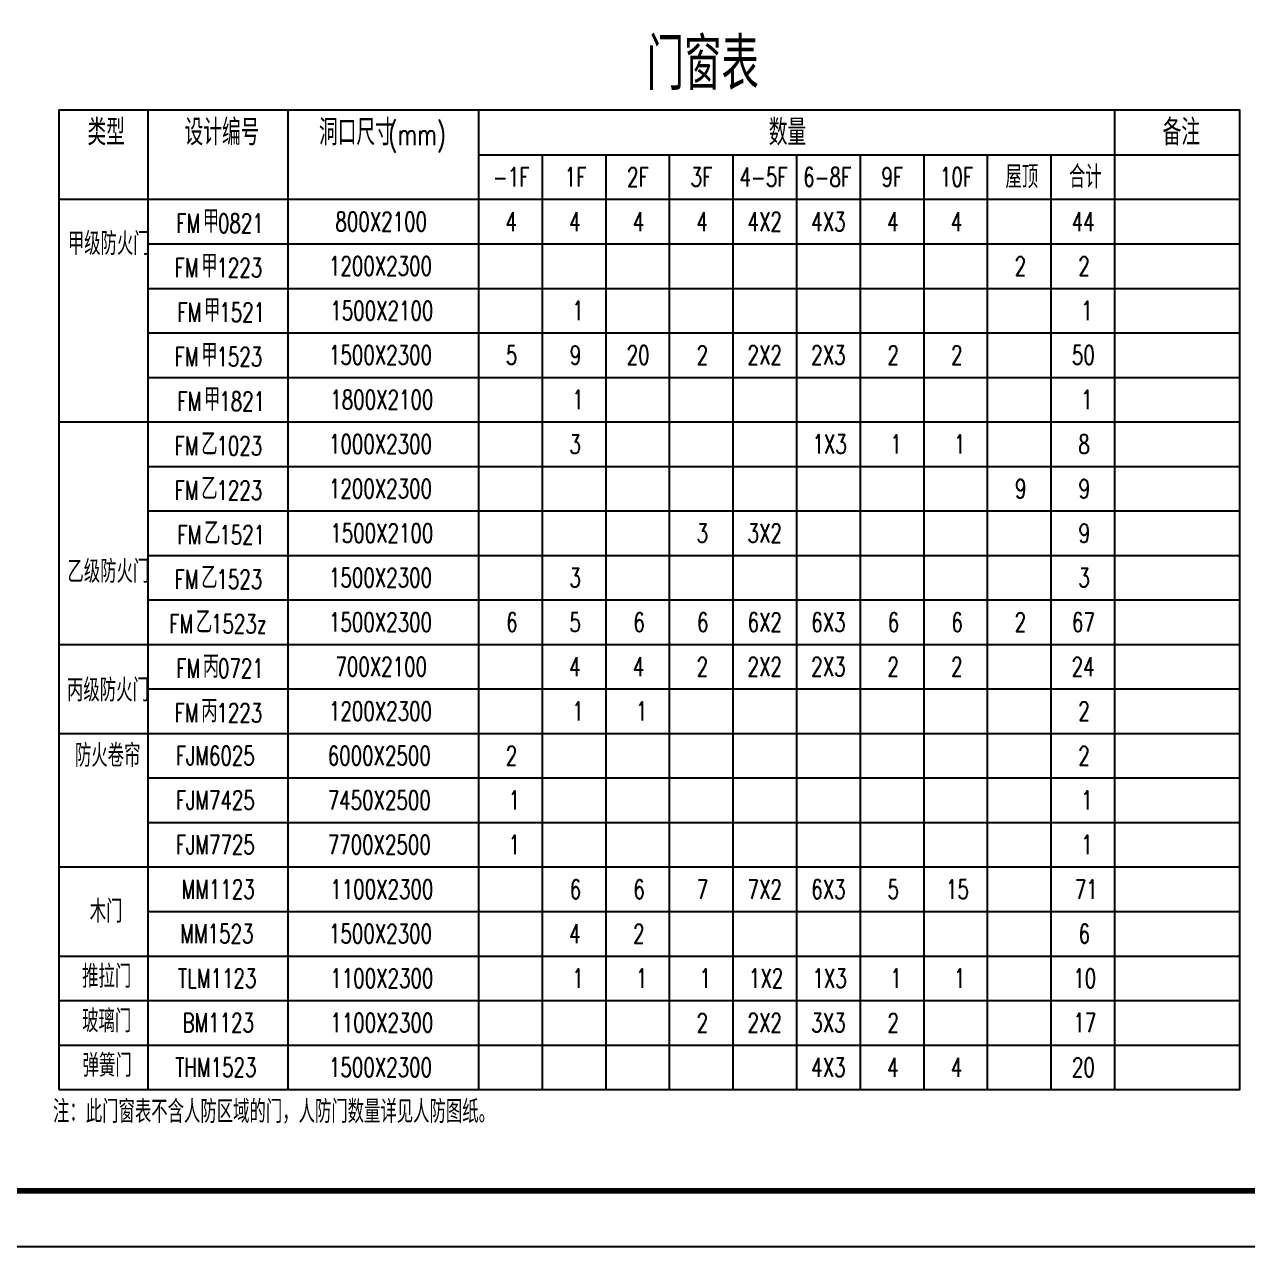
# Model space of a CAD drawing. Extents: x 1109697 to 1467097, y -139975 to 53891.
# Drawn here: x 1433921 to 1455897, y -139975 to -118011 of the extents above; entities that cross this region are included whole.
import ezdxf

# ---------------------------------------------------------------- set-up
doc = ezdxf.new("R2010")
doc.units = 0
doc.header["$LTSCALE"] = 1000
doc.header["$MEASUREMENT"] = 0
doc.layers.add('PUB_TAB', color=7, linetype='Continuous')
doc.layers.add('PUB_TITLE', color=4, linetype='Continuous')
doc.styles.add('_TCH_WDTABLE', font='SIMPLEX', dxfattribs={"bigfont": 'GBCBIG'})

# ---------------------------------------------------------------- blocks, each defined once
blk = doc.blocks.new('MCB1')
at = {"layer": 'PUB_TAB'}
blk.add_lwpolyline([(1484201, -149901), (1497463, -149901), (1497463, -138901), (1484201, -138901)], close=True, dxfattribs=at)
for points in [[(1485201, -138901), (1485201, -149901)], [(1486772, -138901), (1486772, -149901)], [(1488915, -138901), (1488915, -149901)], [(1496058, -138901), (1496058, -149901)], [(1488915, -139401), (1497463, -139401)], [(1489629, -139401), (1489629, -149901)], [(1490344, -139401), (1490344, -149901)], [(1491058, -139401), (1491058, -149901)], [(1491772, -139401), (1491772, -149901)], [(1492486, -139401), (1492486, -149901)], [(1493201, -139401), (1493201, -149901)], [(1493915, -139401), (1493915, -149901)], [(1494629, -139401), (1494629, -149901)], [(1495344, -139401), (1495344, -149901)], [(1484201, -139901), (1497463, -139901)], [(1485201, -140401), (1497463, -140401)], [(1485201, -140901), (1497463, -140901)], [(1485201, -141401), (1497463, -141401)], [(1485201, -141901), (1497463, -141901)], [(1484201, -142401), (1497463, -142401)], [(1485201, -142901), (1497463, -142901)], [(1485201, -143401), (1497463, -143401)], [(1485201, -143901), (1497463, -143901)], [(1485201, -144401), (1497463, -144401)], [(1484201, -144901), (1497463, -144901)], [(1485201, -145401), (1497463, -145401)], [(1484201, -145901), (1497463, -145901)], [(1485201, -146401), (1497463, -146401)], [(1485201, -146901), (1497463, -146901)], [(1484201, -147401), (1497463, -147401)], [(1485201, -147901), (1497463, -147901)], [(1484201, -148401), (1497463, -148401)], [(1484201, -148901), (1497463, -148901)], [(1484201, -149401), (1497463, -149401)]]:
    blk.add_lwpolyline(points, dxfattribs=at)
at = {"layer": 'PUB_TAB', "style": '_TCH_WDTABLE'}
for s, height, p in [('门窗表', 583.6, (1490803, -138673)), ('类型', 291.8, (1484524, -139294)), ('设计编号', 291.8, (1485614, -139294)), ('洞口尺寸', 291.8, (1487124, -139294)), ('数量', 291.8, (1492175, -139294)), ('备注', 291.8, (1496598, -139294)), ('屋顶', 255.3, (1494833, -139776)), ('合计', 255.3, (1495546, -139776)), ('甲', 255, (1485819, -140276)), ('甲级防火门', 255.3, (1484303, -140526)), ('甲', 255, (1485801, -140776)), ('甲', 255, (1485833, -141276)), ('甲', 255, (1485801, -141776)), ('甲', 255, (1485833, -142276)), ('乙', 255, (1485801, -142776)), ('乙', 255, (1485801, -143276)), ('乙', 255, (1485833, -143776)), ('乙级防火门', 255.3, (1484299, -144209)), ('乙', 255, (1485801, -144276)), ('乙', 255, (1485741, -144776)), ('丙', 255, (1485819, -145276)), ('丙级防火门', 255.3, (1484294, -145542)), ('丙', 255, (1485801, -145776)), ('防火卷帘', 255.3, (1484383, -146276)), ('木门', 255.3, (1484549, -148026)), ('推拉门', 255.3, (1484464, -148758)), ('玻璃门', 255.3, (1484464, -149258)), ('弹簧门', 255.3, (1484469, -149758)), ('注：此门窗表不含人防区域的门，人防门数量详见人防图纸。', 255.32, (1484137, -150276))]:
    blk.add_text(s, height=height, dxfattribs=at).set_placement(p)
at = {"layer": 'PUB_TAB', "style": '_TCH_WDTABLE', "width": 0.705882}
for s, height, p in [('(mm)', 242.9, (1487902, -139294)), ('-1F', 212.5, (1489076, -139757)), ('1F', 212.5, (1489883, -139757)), ('2F', 212.5, (1490583, -139757)), ('3F', 212.5, (1491297, -139757)), ('4-5F', 212.5, (1491847, -139757)), ('6-8F', 212.5, (1492561, -139757)), ('9F', 212.5, (1493440, -139757)), ('10F', 212.5, (1494097, -139757)), ('FM', 212.5, (1485519, -140276)), ('0821', 212.5, (1485989, -140276)), ('800X2100', 212.5, (1487308, -140257)), ('4', 212, (1489219, -140257)), ('4', 212, (1489933, -140257)), ('4', 212, (1490647, -140257)), ('4', 212, (1491361, -140257)), ('4X2', 212.5, (1491936, -140257)), ('4X3', 212.5, (1492651, -140257)), ('4', 212, (1493504, -140257)), ('4', 212, (1494219, -140257)), ('44', 212.5, (1495576, -140257)), ('FM', 212.5, (1485501, -140776)), ('1223', 212.5, (1485972, -140776)), ('1200X2300', 212.5, (1487236, -140757)), ('2', 212, (1494936, -140757)), ('2', 212, (1495651, -140757)), ('1500X2100', 212.5, (1487251, -141257)), ('FM', 212.5, (1485533, -141276)), ('1521', 212.5, (1486004, -141276)), ('FM', 212.5, (1485501, -141776)), ('1523', 212.5, (1485972, -141776)), ('1500X2300', 212.5, (1487236, -141757)), ('5', 212, (1489222, -141757)), ('20', 212.5, (1490579, -141757)), ('2', 212, (1491365, -141757)), ('2X2', 212.5, (1491936, -141757)), ('2X3', 212.5, (1492651, -141757)), ('2', 212, (1493508, -141757)), ('2', 212, (1494222, -141757)), ('FM', 212.5, (1485533, -142276)), ('1821', 212.5, (1486004, -142276)), ('1800X2100', 212.5, (1487251, -142257)), ('FM', 212.5, (1485501, -142776)), ('1023', 212.5, (1485972, -142776)), ('1000X2300', 212.5, (1487236, -142757)), ('3', 212, (1489936, -142757)), ('1X3', 212.5, (1492665, -142757)), ('1', 212, (1493540, -142757)), ('1', 212, (1494254, -142757)), ('8', 212, (1495651, -142757)), ('FM', 212.5, (1485501, -143276)), ('1223', 212.5, (1485972, -143276)), ('1200X2300', 212.5, (1487236, -143257)), ('9', 212, (1494940, -143257)), ('9', 212, (1495654, -143257)), ('FM', 212.5, (1485533, -143776)), ('1521', 212.5, (1486004, -143776)), ('1500X2100', 212.5, (1487251, -143757)), ('FM', 212.5, (1485501, -144276)), ('1523', 212.5, (1485972, -144276)), ('1500X2300', 212.5, (1487236, -144257)), ('3', 212, (1489936, -144257)), ('FM', 212.5, (1485441, -144776)), ('1523z', 212.5, (1485911, -144776)), ('1500X2300', 212.5, (1487236, -144757)), ('6', 212, (1489226, -144757)), ('5', 212, (1489936, -144757)), ('6', 212, (1490654, -144757)), ('6', 212, (1491369, -144757)), ('6X2', 212.5, (1491936, -144757)), ('6X3', 212.5, (1492651, -144757)), ('6', 212, (1493511, -144757)), ('6', 212, (1494226, -144757)), ('2', 212, (1494936, -144757)), ('67', 212.5, (1495579, -144757)), ('FM', 212.5, (1485519, -145276)), ('0721', 212.5, (1485989, -145276)), ('700X2100', 212.5, (1487308, -145257)), ('FM', 212.5, (1485501, -145776)), ('1223', 212.5, (1485972, -145776)), ('1200X2300', 212.5, (1487236, -145757)), ('1', 212, (1489969, -145757)), ('1', 212, (1490683, -145757)), ('2', 212, (1495651, -145757)), ('FJM6025', 212.5, (1485515, -146257)), ('6000X2500', 212.5, (1487222, -146257)), ('2', 212, (1489222, -146257)), ('2', 212, (1495651, -146257)), ('FJM7425', 212.5, (1485515, -146757)), ('7450X2500', 212.5, (1487222, -146757)), ('1', 212, (1489254, -146757)), ('1', 212, (1495683, -146757)), ('FJM7725', 212.5, (1485515, -147257)), ('7700X2500', 212.5, (1487222, -147257)), ('1', 212, (1489254, -147257)), ('1', 212, (1495683, -147257)), ('MM1123', 212.5, (1485579, -147757)), ('1100X2300', 212.5, (1487251, -147757)), ('6', 212, (1489940, -147757)), ('6', 212, (1490654, -147757)), ('7', 212, (1491365, -147757)), ('7X2', 212.5, (1491936, -147757)), ('6X3', 212.5, (1492651, -147757)), ('5', 212, (1493508, -147757)), ('15', 212.5, (1494165, -147757)), ('71', 212.5, (1495611, -147757)), ('MM1523', 212.5, (1485565, -148257)), ('1500X2300', 212.5, (1487236, -148257)), ('4', 212, (1489933, -148257)), ('2', 212, (1490651, -148257)), ('6', 212, (1495654, -148257)), ('TLM1123', 212.5, (1485540, -148757)), ('1100X2300', 212.5, (1487251, -148757)), ('1', 212, (1489969, -148757)), ('1', 212, (1490683, -148757)), ('1', 212, (1491397, -148757)), ('1X2', 212.5, (1491951, -148757)), ('1X3', 212.5, (1492665, -148757)), ('1', 212, (1493540, -148757)), ('1', 212, (1494254, -148757)), ('10', 212.5, (1495594, -148757)), ('BM1123', 212.5, (1485590, -149257)), ('1100X2300', 212.5, (1487251, -149257)), ('2', 212, (1491365, -149257)), ('2X2', 212.5, (1491936, -149257)), ('3X3', 212.5, (1492651, -149257)), ('2', 212, (1493508, -149257)), ('17', 212.5, (1495594, -149257)), ('THM1523', 212.5, (1485508, -149757)), ('1500X2300', 212.5, (1487236, -149757)), ('4X3', 212.5, (1492651, -149757)), ('4', 212, (1493504, -149757)), ('4', 212, (1494219, -149757)), ('20', 212.5, (1495579, -149757))]:
    blk.add_text(s, height=height, dxfattribs=at).set_placement(p)
at = {"layer": 'PUB_TAB', "color": 6, "style": '_TCH_WDTABLE', "width": 0.705882}
for s, height, p in [('1', 212, (1489969, -141257)), ('1', 212, (1495683, -141257)), ('9', 212, (1489940, -141757)), ('50', 212.5, (1495579, -141757)), ('1', 212, (1489969, -142257)), ('1', 212, (1495683, -142257)), ('3', 212, (1491365, -143757)), ('3X2', 212.5, (1491936, -143757)), ('9', 212, (1495654, -143757)), ('3', 212, (1495651, -144257)), ('4', 212, (1489933, -145257)), ('4', 212, (1490647, -145257)), ('2', 212, (1491365, -145257)), ('2X2', 212.5, (1491936, -145257)), ('2X3', 212.5, (1492651, -145257)), ('2', 212, (1493508, -145257)), ('2', 212, (1494222, -145257)), ('24', 212.5, (1495576, -145257))]:
    blk.add_text(s, height=height, dxfattribs=at).set_placement(p)

msp = doc.modelspace()

# ---------------------------------------------------------------- linework, layer by layer
at = {"layer": 'PUB_TITLE'}
msp.add_lwpolyline([(1361997, -139975), (1467097, -139975), (1467097, -80575), (1361997, -80575)], close=True, dxfattribs=at)
at = {"layer": 'PUB_TITLE', "const_width": 100}
msp.add_lwpolyline([(1364497, -138975), (1466097, -138975), (1466097, -81575), (1364497, -81575)], close=True, dxfattribs=at)

# ---------------------------------------------------------------- block references
at = {"xscale": 1.6, "yscale": 1.6, "zscale": 1.6}
msp.add_blockref('MCB1', (-940185, 102688), dxfattribs=at)

doc.saveas('drawing.dxf')
